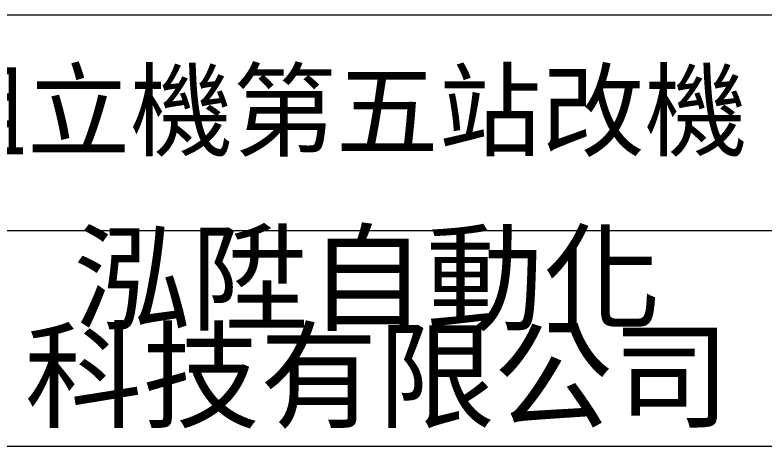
# Model space of a CAD drawing. Header units: millimetres. Extents: x 150 to 4305, y 150 to 3000.
# Drawn here: x 1362 to 1884, y 153 to 453 of the extents above; entities that cross this region are included whole.
import ezdxf
from ezdxf.enums import TextEntityAlignment as Align

# ---------------------------------------------------------------- set-up
doc = ezdxf.new("R2010")
doc.units = ezdxf.units.MM
doc.header["$LTSCALE"] = 15
doc.layers.add('圖框層', color=7, linetype='Continuous', lineweight=20)
doc.layers.add('標題 (ISO)', color=7, linetype='Continuous', lineweight=40)
doc.styles.add('STSL_65', font='kaiu.ttf')
doc.styles.add('文字型式61', font='kaiu.ttf')
doc.styles.add('文字型式85', font='kaiu.ttf')
doc.styles.add('文字型式88', font='kaiu.ttf')

# ---------------------------------------------------------------- blocks, each defined once
blk = doc.blocks.new('標題欄框 ISO')
at = {"layer": '圖框層', "color": 7}
for p, q in [((85.948, 35.033), (362.948, 35.033)), ((85.948, 25.035), (202.948, 25.035)), ((85.948, 15.035), (362.948, 15.035))]:
    blk.add_line(p, q, dxfattribs=at)
at = {"layer": '圖框層', "color": 7, "style": 'STSL_65'}
for s, p in [('泓陞自動化', (169.476, 20.82)), ('科技有限公司', (167.22, 16.289))]:
    blk.add_text(s, height=4, dxfattribs=at).set_placement(p)
at = {"layer": '標題 (ISO)'}
for tag, p, height, style in [('材料_001', (243.058, 30.265), 3.5, '文字型式85'), ('狀態_001', (264.725, 30.227), 3.5, '文字型式85'), ('視圖比例_001', (286.324, 30.309), 3.5, '文字型式85'), ('主題_001', (153.013, 28.845), 3.5, '文字型式85'), ('建立日期_001', (286.002, 24.199), 2.5, '文字型式88'), ('標題_001', (217.31, 17.017), 3.5, '文字型式85'), ('設計師_001', (346.741, 16.904), 3.5, '文字型式85'), ('零件號碼_001', (254.624, 17.234), 3, '文字型式61')]:
    blk.add_attdef(tag, p, '', height=height, dxfattribs=dict(at, style=style))
at = {"layer": '標題 (ISO)', "style": '文字型式85'}
blk.add_attdef('工程師', text='', height=3.5, dxfattribs=at).set_placement((312.948, 18.422), align=Align.MIDDLE_CENTER)

msp = doc.modelspace()

# ---------------------------------------------------------------- block references
ref = msp.add_blockref('標題欄框 ISO', (-1139.219, -72.164), dxfattribs=dict(xscale=15, yscale=15, zscale=15))
ref.add_attrib('主題_001', '刀片組立機第五站改機', (1155.972, 360.507), dxfattribs={"layer": '標題 (ISO)', "height": 52.5, "style": '文字型式85'})

doc.saveas('drawing.dxf')
